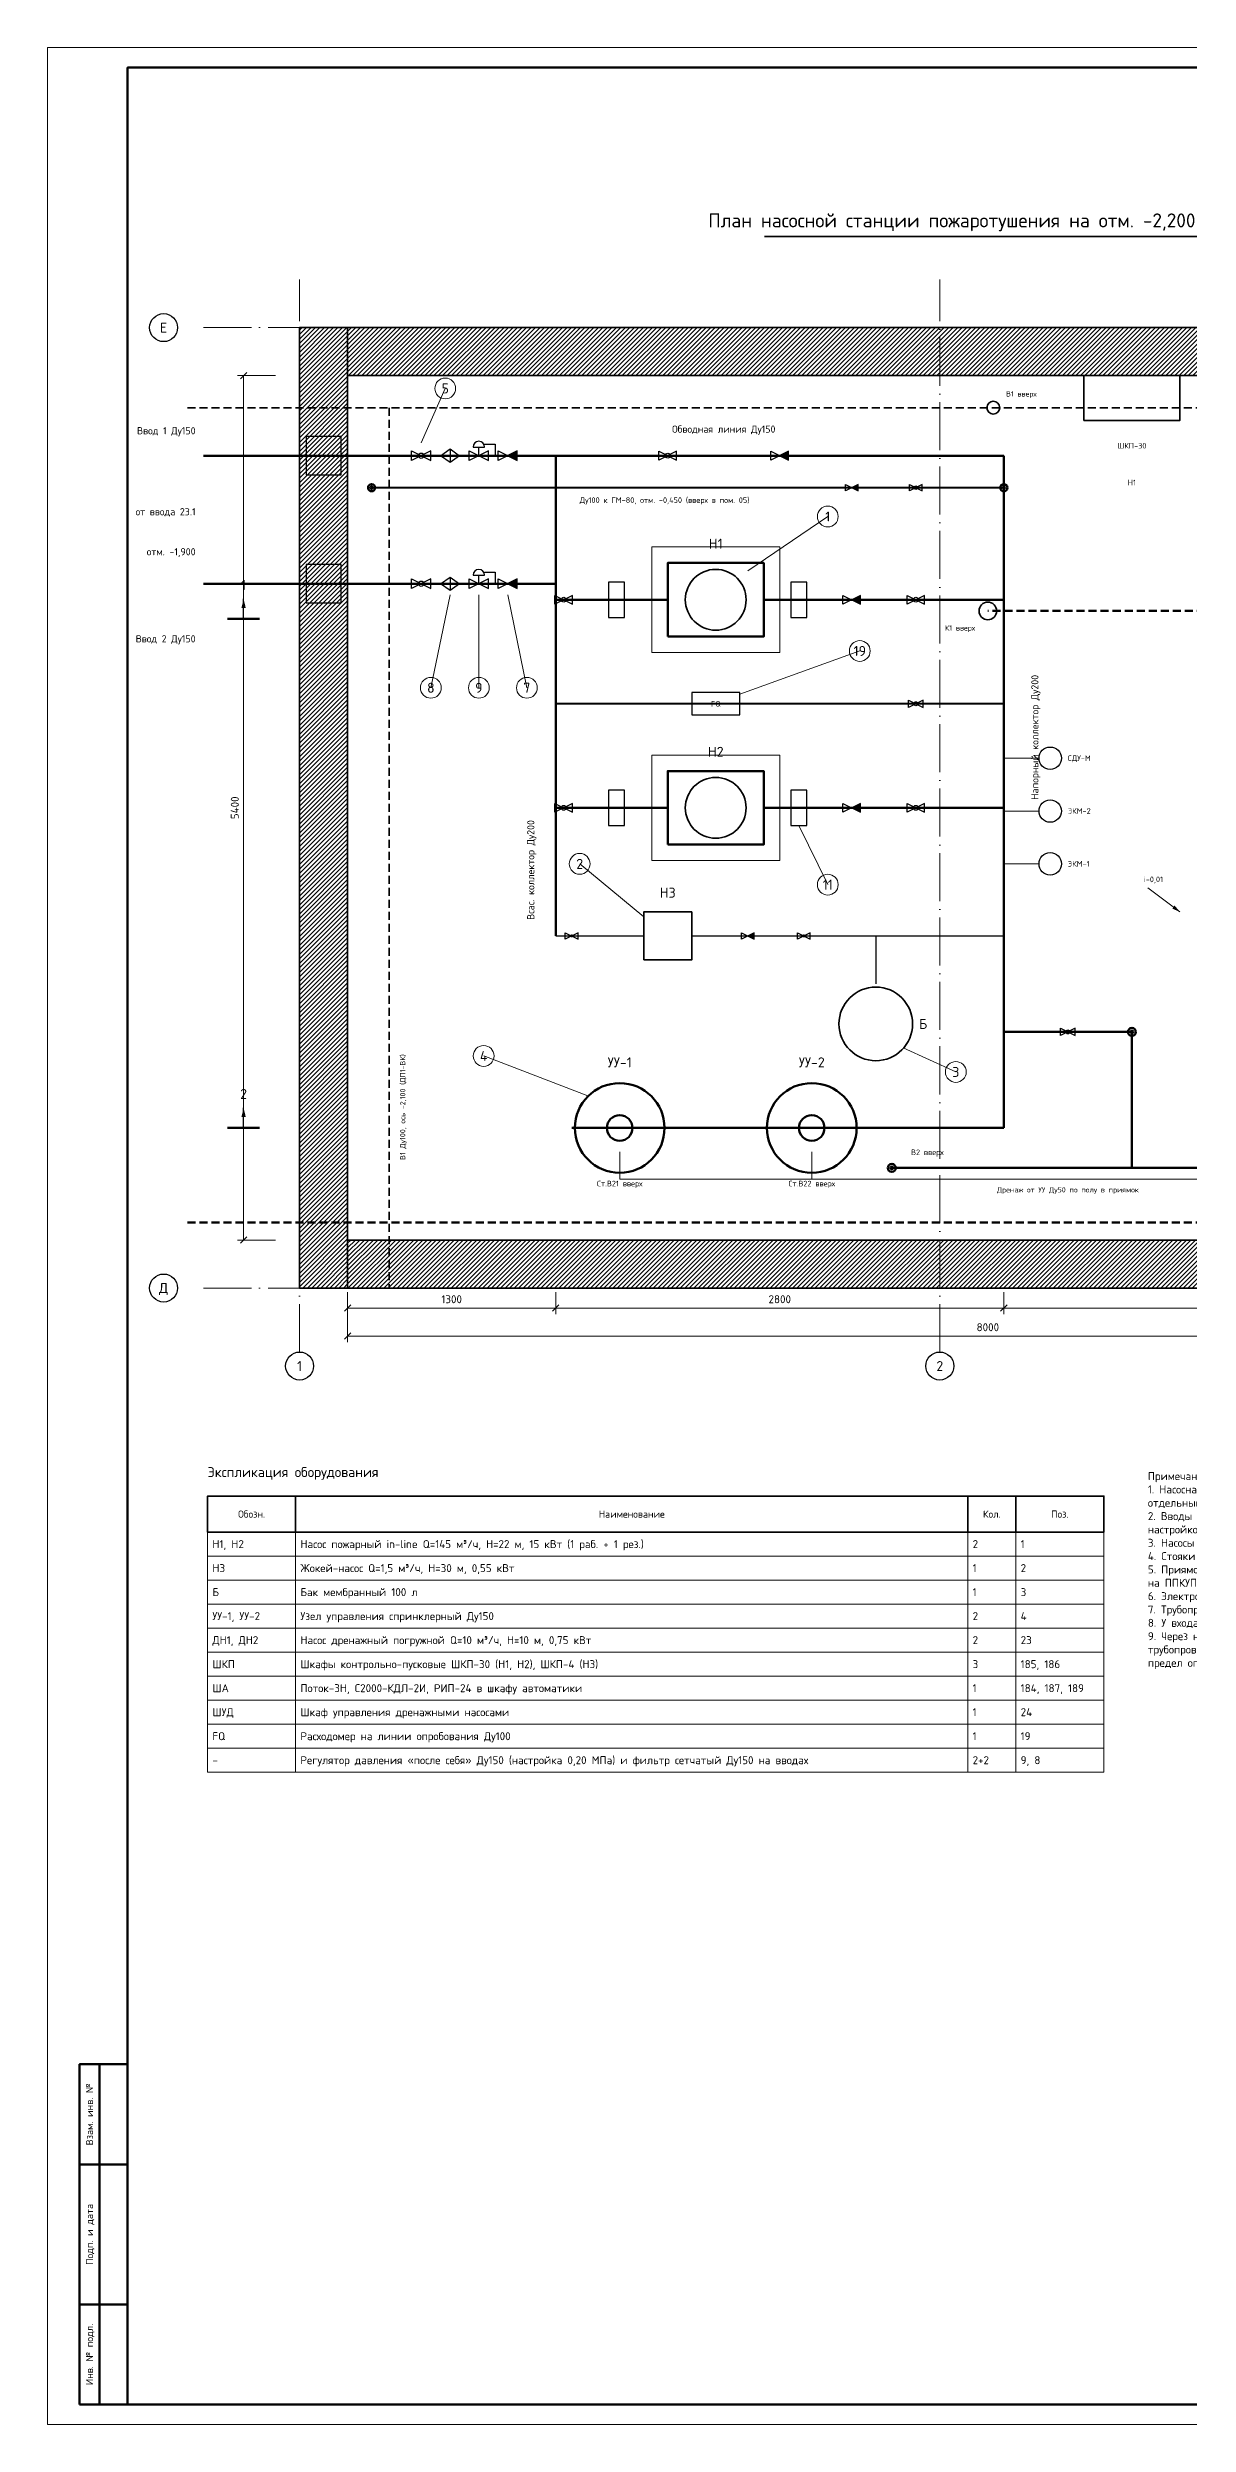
# Model space of a CAD drawing. Header units: millimetres. Extents: x 0 to 2118900, y -20000 to 84100.
# Drawn here: x 2700 to 2985, y -20000 to -19406 of the extents above; entities that cross this region are included whole.
import ezdxf
from ezdxf.enums import TextEntityAlignment as Align

# ---------------------------------------------------------------- set-up
doc = ezdxf.new("R2010")
doc.units = ezdxf.units.MM
for name, pattern in [('DASHED', [1.524, 1.27, -0.254]), ('ПТ_ШТРИХ', [6, 4, -2]), ('ПТ_ШТРИХПУНКТ', [16, 12, -2, 0, -2])]:
    doc.linetypes.add(name, pattern=pattern)
for name, color, linetype, lineweight in [('ПТ_арматура', 7, 'Continuous', 30), ('ПТ_В2', 3, 'Continuous', 50), ('ПТ_В21', 1, 'Continuous', 50), ('ПТ_В22', 6, 'Continuous', 50), ('ПТ_ввод', 5, 'Continuous', 60), ('ПТ_выноски', 7, 'Continuous', 13), ('ПТ_контур', 7, 'Continuous', 35), ('ПТ_оборудование', 7, 'Continuous', 35), ('ПТ_оси', 8, 'Continuous', 13), ('ПТ_размеры', 7, 'Continuous', 13), ('ПТ_рамка', 7, 'Continuous', 50), ('ПТ_рамка_тонк', 7, 'Continuous', 18), ('ПТ_смежные', 8, 'Continuous', 35), ('ПТ_текст', 7, 'Continuous', 18), ('ПТ_штриховка', 8, 'Continuous', 9)]:
    doc.layers.add(name, color=color, linetype=linetype, lineweight=lineweight)
doc.styles.add('ПТ', font='isocpeur.ttf')
doc.styles.add('ПТ_загл', font='isocpeur.ttf')

# ---------------------------------------------------------------- blocks, each defined once
blk = doc.blocks.new('V_BFLY')
blk.add_lwpolyline([(-2, -1), (-2, 1), (2, -1), (2, 1)], close=True)
blk.add_circle((0, 0), 0.55)
blk = doc.blocks.new('STRAINER')
at = {"linetype": 'DASHED'}
blk.add_line((0, 1.4), (0, -1.4), dxfattribs=at)
blk.add_lwpolyline([(-2, 0), (0, 1.4), (2, 0), (0, -1.4)], close=True)
blk = doc.blocks.new('V_PRV')
for p, q in [((-1.2, 1.8), (1.2, 1.8)), ((0, 0), (0, 1.8))]:
    blk.add_line(p, q)
blk.add_lwpolyline([(-2, -1), (-2, 1), (2, -1), (2, 1)], close=True)
blk.add_lwpolyline([(1.2, 2.4), (3.4, 2.4), (3.4, 0)])
blk.add_arc((0, 1.8), 1.2, 0, 180)
blk = doc.blocks.new('V_CHECK')
h = blk.add_hatch(color=7)
h.dxf.hatch_style = 1
h.paths.add_polyline_path([(0, 0), (2, 1), (2, -1)])
blk.add_lwpolyline([(-2, -1), (-2, 1), (2, -1), (2, 1)], close=True)
blk = doc.blocks.new('V_BALL')
h = blk.add_hatch(color=7)
h.dxf.hatch_style = 1
h.paths.add_polyline_path([(0.5, 0, 1), (-0.5, 0, 1)])
blk.add_lwpolyline([(-2, -1), (-2, 1), (2, -1), (2, 1)], close=True)
blk = doc.blocks.new('RISER')
for radius in [1, 0.35]:
    blk.add_circle((0, 0), radius)
blk = doc.blocks.new('ARROW')
h = blk.add_hatch(color=7)
h.dxf.hatch_style = 1
h.paths.add_polyline_path([(0, 0), (-2.5, 0.6), (-2.5, -0.6)])

msp = doc.modelspace()

# ---------------------------------------------------------------- hatches: boundary and pattern name
at = {"layer": 'ПТ_штриховка'}
h = msp.add_hatch(dxfattribs=at)
h.set_pattern_fill('ANSI31', color=8, scale=0.25)
h.paths.add_polyline_path([(2763, -19716), (2775, -19716), (2775, -19476), (2763, -19476)])
h = msp.add_hatch(dxfattribs=at)
h.set_pattern_fill('ANSI31', color=8, scale=0.25)
h.paths.add_polyline_path([(2775, -19488), (3123.8, -19488), (3123.8, -19476), (2775, -19476)])
h = msp.add_hatch(dxfattribs=at)
h.set_pattern_fill('ANSI31', color=8, scale=0.25)
h.paths.add_polyline_path([(2775, -19716), (3123.8, -19716), (3123.8, -19704), (2775, -19704)])

# ---------------------------------------------------------------- linework, layer by layer
at = {"layer": 'ПТ_арматура', "lineweight": 25}
for points in [[(2840.2, -19548.4), (2844.2, -19548.4), (2844.2, -19539.6), (2840.2, -19539.6)], [(2885.8, -19548.4), (2889.8, -19548.4), (2889.8, -19539.6), (2885.8, -19539.6)], [(2861, -19572.8), (2873, -19572.8), (2873, -19567.2), (2861, -19567.2)], [(2840.2, -19600.4), (2844.2, -19600.4), (2844.2, -19591.6), (2840.2, -19591.6)], [(2885.8, -19600.4), (2889.8, -19600.4), (2889.8, -19591.6), (2885.8, -19591.6)]]:
    msp.add_lwpolyline(points, close=True, dxfattribs=at)
for centre in [(2950.6, -19583.6), (2950.6, -19596.8), (2950.6, -19610)]:
    msp.add_circle(centre, 2.8, dxfattribs=at)
at = {"layer": 'ПТ_В2', "lineweight": 90}
for points in [[(2827, -19628), (2827, -19508)], [(2939, -19676), (2939, -19508)]]:
    msp.add_lwpolyline(points, dxfattribs=at)
at = {"layer": 'ПТ_В2', "lineweight": 60}
for points in [[(2827, -19508), (2939, -19508)], [(2827, -19544), (2855, -19544)], [(2879, -19544), (2939, -19544)], [(2827, -19596), (2855, -19596)], [(2879, -19596), (2939, -19596)]]:
    msp.add_lwpolyline(points, dxfattribs=at)
at = {"layer": 'ПТ_В2', "lineweight": 40}
for points in [[(2939, -19516), (2781, -19516)], [(2939, -19570), (2827, -19570)]]:
    msp.add_lwpolyline(points, dxfattribs=at)
at = {"layer": 'ПТ_В2', "lineweight": 18}
for points in [[(2939, -19583.6), (2947.8, -19583.6)], [(2939, -19596.8), (2947.8, -19596.8)], [(2939, -19610), (2947.8, -19610)], [(2843, -19688.8), (3003, -19688.8), (3003, -19660), (3015, -19660)], [(2843, -19682), (2843, -19688.8)], [(2891, -19682), (2891, -19688.8)]]:
    msp.add_lwpolyline(points, dxfattribs=at)
at = {"layer": 'ПТ_В2', "lineweight": 30}
for points in [[(2827, -19628), (2849, -19628)], [(2861, -19628), (2939, -19628)]]:
    msp.add_lwpolyline(points, dxfattribs=at)
at = {"layer": 'ПТ_В2', "lineweight": 25}
msp.add_lwpolyline([(2907, -19628), (2907, -19640)], dxfattribs=at)
at = {"layer": 'ПТ_В2', "lineweight": 50}
for points in [[(2939, -19652), (2971, -19652)], [(2971, -19652), (2971, -19686)], [(2911, -19686), (3135.8, -19686)]]:
    msp.add_lwpolyline(points, dxfattribs=at)
at = {"layer": 'ПТ_В2', "lineweight": 70}
msp.add_lwpolyline([(2939, -19676), (2831, -19676)], dxfattribs=at)
at = {"layer": 'ПТ_В21', "lineweight": 50}
msp.add_circle((2843, -19676), 3.2, dxfattribs=at)
at = {"layer": 'ПТ_В22', "lineweight": 50}
msp.add_circle((2891, -19676), 3.2, dxfattribs=at)
at = {"layer": 'ПТ_ввод', "lineweight": 70}
for points in [[(2739, -19508), (2827, -19508)], [(2739, -19540), (2827, -19540)]]:
    msp.add_lwpolyline(points, dxfattribs=at)
at = {"layer": 'ПТ_выноски'}
for p, q in [((2793.4, -19504.8), (2799.4, -19491.2)), ((2875, -19536.8), (2895, -19523.2)), ((2800.6, -19542.8), (2795.8, -19566)), ((2807.8, -19542.8), (2807.8, -19566)), ((2815, -19542.8), (2819.8, -19566)), ((2873, -19567.6), (2903, -19556.8)), ((2887.8, -19600.4), (2895, -19615.2)), ((2849, -19623.2), (2833, -19610)), ((2835, -19668), (2809, -19658)), ((2913.8, -19656), (2927, -19662))]:
    msp.add_line(p, q, dxfattribs=at)
for centre in [(2799.4, -19491.2), (2895, -19523.2), (2903, -19556.8), (2795.8, -19566), (2807.8, -19566), (2819.8, -19566), (2833, -19610), (2895, -19615.2), (2809, -19658), (2927, -19662)]:
    msp.add_circle(centre, 2.6, dxfattribs=at)
at = {"layer": 'ПТ_контур', "lineweight": 35}
msp.add_line((2879.18, -19453.2), (2990.82, -19453.2), dxfattribs=at)
at = {"layer": 'ПТ_контур', "lineweight": 70}
for p, q in [((2745, -19548.8), (2753, -19548.8)), ((2745, -19676), (2753, -19676))]:
    msp.add_line(p, q, dxfattribs=at)
at = {"layer": 'ПТ_контур', "lineweight": 35}
for points in [[(2763, -19716), (2775, -19716), (2775, -19476), (2763, -19476)], [(2775, -19488), (3123.8, -19488), (3123.8, -19476), (2775, -19476)], [(2775, -19716), (3123.8, -19716), (3123.8, -19704), (2775, -19704)]]:
    msp.add_lwpolyline(points, close=True, dxfattribs=at)
at = {"layer": 'ПТ_контур', "lineweight": 25}
for points in [[(2764.6, -19512.8), (2773.4, -19512.8), (2773.4, -19503.2), (2764.6, -19503.2)], [(2764.6, -19544.8), (2773.4, -19544.8), (2773.4, -19535.2), (2764.6, -19535.2)]]:
    msp.add_lwpolyline(points, close=True, dxfattribs=at)
at = {"layer": 'ПТ_контур', "lineweight": 18}
for points in [[(2851, -19557.2), (2883, -19557.2), (2883, -19530.8), (2851, -19530.8)], [(2851, -19609.2), (2883, -19609.2), (2883, -19582.8), (2851, -19582.8)]]:
    msp.add_lwpolyline(points, close=True, dxfattribs=at)
at = {"layer": 'ПТ_контур', "lineweight": 25}
for centre in [(2729, -19476), (2729, -19716), (2763, -19735.5), (2923, -19735.5)]:
    msp.add_circle(centre, 3.5, dxfattribs=at)
at = {"layer": 'ПТ_оборудование', "lineweight": 35}
for points in [[(2959, -19499.2), (2983, -19499.2), (2983, -19488), (2959, -19488)], [(2849, -19634), (2861, -19634), (2861, -19622), (2849, -19622)]]:
    msp.add_lwpolyline(points, close=True, dxfattribs=at)
at = {"layer": 'ПТ_оборудование', "lineweight": 50}
for points in [[(2855, -19553.2), (2879, -19553.2), (2879, -19534.8), (2855, -19534.8)], [(2855, -19605.2), (2879, -19605.2), (2879, -19586.8), (2855, -19586.8)]]:
    msp.add_lwpolyline(points, close=True, dxfattribs=at)
at = {"layer": 'ПТ_оборудование', "lineweight": 35}
for centre, radius in [((2867, -19544), 7.6), ((2867, -19596), 7.6), ((2907, -19650), 9.2)]:
    msp.add_circle(centre, radius, dxfattribs=at)
at = {"layer": 'ПТ_оборудование', "lineweight": 50}
for centre in [(2843, -19676), (2891, -19676)]:
    msp.add_circle(centre, 11.2, dxfattribs=at)
at = {"layer": 'ПТ_оси', "linetype": 'ПТ_ШТРИХПУНКТ', "lineweight": 13}
for p, q in [((2763, -19732), (2763, -19464)), ((2923, -19732), (2923, -19464)), ((2739, -19476), (3135.8, -19476)), ((2739, -19716), (3135.8, -19716))]:
    msp.add_line(p, q, dxfattribs=at)
at = {"layer": 'ПТ_размеры'}
for p, q in [((2757, -19488), (2747.5, -19488)), ((2749, -19704), (2749, -19488)), ((2757, -19704), (2747.5, -19704)), ((2775, -19717), (2775, -19722.5)), ((2827, -19717), (2827, -19722.5)), ((2827, -19717), (2827, -19722.5)), ((2939, -19717), (2939, -19722.5)), ((2939, -19717), (2939, -19722.5)), ((2775, -19721), (2827, -19721)), ((2775, -19721), (2775, -19729.5)), ((2827, -19721), (2939, -19721)), ((2939, -19721), (3095, -19721)), ((2775, -19728), (3095, -19728))]:
    msp.add_line(p, q, dxfattribs=at)
at = {"layer": 'ПТ_размеры', "lineweight": 25}
for p, q in [((2748.2, -19488.8), (2749.8, -19487.2)), ((2748.2, -19704.8), (2749.8, -19703.2)), ((2774.2, -19721.8), (2775.8, -19720.2)), ((2826.2, -19721.8), (2827.8, -19720.2)), ((2826.2, -19721.8), (2827.8, -19720.2)), ((2938.2, -19721.8), (2939.8, -19720.2)), ((2938.2, -19721.8), (2939.8, -19720.2)), ((2774.2, -19728.8), (2775.8, -19727.2))]:
    msp.add_line(p, q, dxfattribs=at)
at = {"layer": 'ПТ_рамка', "lineweight": 50}
for p, q in [((2713, -19935), (2713, -19910)), ((2713, -19970), (2713, -19935)), ((2713, -19995), (2713, -19970))]:
    msp.add_line(p, q, dxfattribs=at)
at = {"layer": 'ПТ_рамка', "lineweight": 70}
msp.add_lwpolyline([(2720, -19995), (3536, -19995), (3536, -19411), (2720, -19411)], close=True, dxfattribs=at)
at = {"layer": 'ПТ_рамка', "lineweight": 50}
for points in [[(2708, -19935), (2720, -19935), (2720, -19910), (2708, -19910)], [(2708, -19970), (2720, -19970), (2720, -19935), (2708, -19935)], [(2708, -19995), (2720, -19995), (2720, -19970), (2708, -19970)]]:
    msp.add_lwpolyline(points, close=True, dxfattribs=at)
at = {"layer": 'ПТ_рамка_тонк', "lineweight": 35}
for p, q in [((2740, -19768), (2740, -19777)), ((2762, -19768), (2762, -19777)), ((2930, -19768), (2930, -19777)), ((2942, -19768), (2942, -19777)), ((2964, -19768), (2964, -19777))]:
    msp.add_line(p, q, dxfattribs=at)
at = {"layer": 'ПТ_рамка_тонк'}
for p, q in [((2740, -19777), (2740, -19783)), ((2762, -19777), (2762, -19783)), ((2930, -19777), (2930, -19783)), ((2942, -19777), (2942, -19783)), ((2964, -19777), (2964, -19783)), ((2740, -19783), (2964, -19783)), ((2740, -19783), (2740, -19789)), ((2762, -19783), (2762, -19789)), ((2930, -19783), (2930, -19789)), ((2942, -19783), (2942, -19789)), ((2964, -19783), (2964, -19789)), ((2740, -19789), (2964, -19789)), ((2740, -19789), (2740, -19795)), ((2762, -19789), (2762, -19795)), ((2930, -19789), (2930, -19795)), ((2942, -19789), (2942, -19795)), ((2964, -19789), (2964, -19795)), ((2740, -19795), (2964, -19795)), ((2740, -19795), (2740, -19801)), ((2762, -19795), (2762, -19801)), ((2930, -19795), (2930, -19801)), ((2942, -19795), (2942, -19801)), ((2964, -19795), (2964, -19801)), ((2740, -19801), (2964, -19801)), ((2740, -19801), (2740, -19807)), ((2762, -19801), (2762, -19807)), ((2930, -19801), (2930, -19807)), ((2942, -19801), (2942, -19807)), ((2964, -19801), (2964, -19807)), ((2740, -19807), (2964, -19807)), ((2740, -19807), (2740, -19813)), ((2762, -19807), (2762, -19813)), ((2930, -19807), (2930, -19813)), ((2942, -19807), (2942, -19813)), ((2964, -19807), (2964, -19813)), ((2740, -19813), (2964, -19813)), ((2740, -19813), (2740, -19819)), ((2762, -19813), (2762, -19819)), ((2930, -19813), (2930, -19819)), ((2942, -19813), (2942, -19819)), ((2964, -19813), (2964, -19819)), ((2740, -19819), (2964, -19819)), ((2740, -19819), (2740, -19825)), ((2762, -19819), (2762, -19825)), ((2930, -19819), (2930, -19825)), ((2942, -19819), (2942, -19825)), ((2964, -19819), (2964, -19825)), ((2740, -19825), (2964, -19825)), ((2740, -19825), (2740, -19831)), ((2762, -19825), (2762, -19831)), ((2930, -19825), (2930, -19831)), ((2942, -19825), (2942, -19831)), ((2964, -19825), (2964, -19831)), ((2740, -19831), (2964, -19831)), ((2740, -19831), (2740, -19837)), ((2762, -19831), (2762, -19837)), ((2930, -19831), (2930, -19837)), ((2942, -19831), (2942, -19837)), ((2964, -19831), (2964, -19837)), ((2740, -19837), (2964, -19837))]:
    msp.add_line(p, q, dxfattribs=at)
at = {"layer": 'ПТ_рамка_тонк', "lineweight": 13}
msp.add_lwpolyline([(2700, -20000), (3541, -20000), (3541, -19406), (2700, -19406)], close=True, dxfattribs=at)
at = {"layer": 'ПТ_рамка_тонк', "lineweight": 35}
msp.add_lwpolyline([(2740, -19777), (2964, -19777), (2964, -19768), (2740, -19768)], close=True, dxfattribs=at)
at = {"layer": 'ПТ_смежные', "linetype": 'ПТ_ШТРИХ', "lineweight": 35, "ltscale": 0.5}
for points in [[(2735, -19496), (3151.8, -19496)], [(2785.4, -19496), (2785.4, -19716)]]:
    msp.add_lwpolyline(points, dxfattribs=at)
at = {"layer": 'ПТ_смежные', "linetype": 'ПТ_ШТРИХ', "lineweight": 50, "ltscale": 0.5}
for points in [[(3082.2, -19699.6), (3082.2, -19546.8), (2935, -19546.8)], [(2735, -19699.6), (3151.8, -19699.6)]]:
    msp.add_lwpolyline(points, dxfattribs=at)
at = {"layer": 'ПТ_смежные', "lineweight": 35}
for centre, radius in [((2936.36, -19496), 1.6), ((2935, -19546.8), 2.2)]:
    msp.add_circle(centre, radius, dxfattribs=at)
at = {"layer": 'ПТ_текст', "lineweight": 25}
for p, q in [((2749, -19548.8), (2749, -19543.8)), ((2749, -19676), (2749, -19671))]:
    msp.add_line(p, q, dxfattribs=at)
at = {"layer": 'ПТ_текст', "lineweight": 18}
msp.add_line((2975, -19616), (2983, -19622), dxfattribs=at)

# ---------------------------------------------------------------- block references
at = {"layer": 'ПТ_арматура'}
for name, p, xscale, yscale in [('V_BFLY', (2793.4, -19508), 1.2, 1.2), ('STRAINER', (2800.6, -19508), 1.2, 1.2), ('V_PRV', (2807.8, -19508), 1.2, 1.2), ('V_CHECK', (2815, -19508), 1.2, 1.2), ('V_BFLY', (2855, -19508), 1.1, 1.1), ('V_CHECK', (2883, -19508), 1.1, 1.1), ('V_CHECK', (2901, -19516), 0.8, 0.8), ('V_BFLY', (2917, -19516), 0.8, 0.8), ('V_PRV', (2807.8, -19540), 1.2, 1.2), ('V_BFLY', (2793.4, -19540), 1.2, 1.2), ('STRAINER', (2800.6, -19540), 1.2, 1.2), ('V_CHECK', (2815, -19540), 1.2, 1.2), ('V_BFLY', (2829, -19544), 1.1, 1.1), ('V_CHECK', (2901, -19544), 1.1, 1.1), ('V_BFLY', (2917, -19544), 1.1, 1.1), ('V_BFLY', (2917, -19570), 0.9, 0.9), ('V_BFLY', (2829, -19596), 1.1, 1.1), ('V_CHECK', (2901, -19596), 1.1, 1.1), ('V_BFLY', (2917, -19596), 1.1, 1.1), ('V_BALL', (2831, -19628), 0.8, 0.8), ('V_CHECK', (2875, -19628), 0.8, 0.8), ('V_BALL', (2889, -19628), 0.8, 0.8), ('V_BFLY', (2955, -19652), 0.9, 0.9)]:
    msp.add_blockref(name, p, dxfattribs=dict(at, xscale=xscale, yscale=yscale))
at = {"layer": 'ПТ_В2', "xscale": 0.9, "yscale": 0.9}
for p in [(2781, -19516), (2939, -19516)]:
    msp.add_blockref('RISER', p, dxfattribs=at)
at = {"layer": 'ПТ_В2'}
for p in [(2971, -19652), (2911, -19686)]:
    msp.add_blockref('RISER', p, dxfattribs=at)
at = {"layer": 'ПТ_текст'}
for p, xscale, yscale, rotation in [((2749, -19543.8), 0.9, 0.9, 90), ((2983, -19622), 0.8, 0.8, -36.86989764584402), ((2749, -19671), 0.9, 0.9, 90)]:
    msp.add_blockref('ARROW', p, dxfattribs=dict(at, xscale=xscale, yscale=yscale, rotation=rotation))

# ---------------------------------------------------------------- texts
for s, height, style, p in [('План насосной станции пожаротушения на отм. -2,200  М 1:25', 3.5, 'ПТ_загл', (2935, -19452)), ('Обводная линия Ду150', 1.8, 'ПТ', (2869, -19502.8)), ('Н1', 2.5, 'ПТ_загл', (2867, -19532)), ('1', 2.5, 'ПТ', (2749, -19542.3)), ('Н2', 2.5, 'ПТ_загл', (2867, -19584)), ('Н3', 2.5, 'ПТ_загл', (2855, -19619.2)), ('УУ-1', 2.5, 'ПТ_загл', (2843, -19661.6)), ('УУ-2', 2.5, 'ПТ_загл', (2891, -19661.6)), ('2', 2.5, 'ПТ', (2749, -19669.5)), ('1300', 2, 'ПТ', (2801, -19720.4)), ('2800', 2, 'ПТ', (2883, -19720.4)), ('8000', 2, 'ПТ', (2935, -19727.4))]:
    msp.add_text(s, height=height, dxfattribs=dict(at, style=style)).set_placement(p, align=Align.BOTTOM_CENTER)
at = {"layer": 'ПТ_текст', "style": 'ПТ'}
for s, height, p in [('Е', 2.5, (2729, -19476)), ('5', 2.5, (2799.4, -19491.2)), ('1', 2.5, (2895, -19523.2)), ('19', 2.5, (2903, -19556.8)), ('8', 2.5, (2795.8, -19566)), ('9', 2.5, (2807.8, -19566)), ('7', 2.5, (2819.8, -19566)), ('FQ', 1.4, (2867, -19570)), ('2', 2.5, (2833, -19610)), ('11', 2.5, (2895, -19615.2)), ('4', 2.5, (2809, -19658)), ('3', 2.5, (2927, -19662)), ('Д', 2.5, (2729, -19716)), ('1', 2.5, (2763, -19735.5)), ('2', 2.5, (2923, -19735.5))]:
    msp.add_text(s, height=height, dxfattribs=at).set_placement(p, align=Align.MIDDLE_CENTER)
at = {"layer": 'ПТ_текст'}
for s, height, style, p in [('В1 вверх', 1.3, 'ПТ', (2939.56, -19493.6)), ('i=0,01', 1.4, 'ПТ', (2974, -19615)), ('В2 вверх', 1.4, 'ПТ', (2915.8, -19683.2)), ('Экспликация оборудования', 2.5, 'ПТ_загл', (2740, -19764))]:
    msp.add_text(s, height=height, dxfattribs=dict(at, style=style)).set_placement(p, align=Align.BOTTOM_LEFT)
at = {"layer": 'ПТ_текст', "style": 'ПТ'}
for s, p in [('Ввод 1 Ду150', (2737, -19503.2)), ('Ввод 2 Ду150', (2737, -19555.2))]:
    msp.add_text(s, height=1.8, dxfattribs=at).set_placement(p, align=Align.BOTTOM_RIGHT)
for s, height, p in [('ШКП-30', 1.4, (2971, -19504.8)), ('Н1', 1.4, (2971, -19514)), ('Ст.В21 вверх', 1.4, (2843, -19689.2)), ('Ст.В22 вверх', 1.4, (2891, -19689.2)), ('Дренаж от УУ Ду50 по полу в приямок', 1.3, (2955, -19690.8))]:
    msp.add_text(s, height=height, dxfattribs=at).set_placement(p, align=Align.TOP_CENTER)
msp.add_text('Ду100 к ГМ-80, отм. -0,450 (вверх в пом. 05)', height=1.4, dxfattribs=at).set_placement((2833, -19518.4), align=Align.TOP_LEFT)
for s, p in [('от ввода 23.1', (2737, -19522)), ('отм. -1,900', (2737, -19532))]:
    msp.add_text(s, height=1.8, dxfattribs=at).set_placement(p, align=Align.MIDDLE_RIGHT)
msp.add_text('К1 вверх', height=1.3, dxfattribs=at).set_placement((2931.8, -19550.4), align=Align.TOP_RIGHT)
for s, height, p in [('Напорный коллектор Ду200', 1.8, (2948.2, -19594)), ('Всас. коллектор Ду200', 1.8, (2822.2, -19624)), ('В1 Ду100, ось -2,100 (ДП1-ВК)', 1.3, (2789.8, -19684))]:
    msp.add_text(s, height=height, rotation=90, dxfattribs=at).set_placement(p, align=Align.BOTTOM_LEFT)
at = {"layer": 'ПТ_текст'}
for s, height, style, p in [('СДУ-М', 1.4, 'ПТ', (2955, -19583.6)), ('ЭКМ-2', 1.4, 'ПТ', (2955, -19596.8)), ('ЭКМ-1', 1.4, 'ПТ', (2955, -19610)), ('Б', 2.5, 'ПТ_загл', (2917.8, -19650)), ('Н1, Н2', 2, 'ПТ', (2741.2, -19780)), ('Насос пожарный in-line Q=145 м³/ч, H=22 м, 15 кВт (1 раб. + 1 рез.)', 2, 'ПТ', (2763.2, -19780)), ('2', 2, 'ПТ', (2931.2, -19780)), ('1', 2, 'ПТ', (2943.2, -19780)), ('Н3', 2, 'ПТ', (2741.2, -19786)), ('Жокей-насос Q=1,5 м³/ч, H=30 м, 0,55 кВт', 2, 'ПТ', (2763.2, -19786)), ('1', 2, 'ПТ', (2931.2, -19786)), ('2', 2, 'ПТ', (2943.2, -19786)), ('Б', 2, 'ПТ', (2741.2, -19792)), ('Бак мембранный 100 л', 2, 'ПТ', (2763.2, -19792)), ('1', 2, 'ПТ', (2931.2, -19792)), ('3', 2, 'ПТ', (2943.2, -19792)), ('УУ-1, УУ-2', 2, 'ПТ', (2741.2, -19798)), ('Узел управления спринклерный Ду150', 2, 'ПТ', (2763.2, -19798)), ('2', 2, 'ПТ', (2931.2, -19798)), ('4', 2, 'ПТ', (2943.2, -19798)), ('ДН1, ДН2', 2, 'ПТ', (2741.2, -19804)), ('Насос дренажный погружной Q=10 м³/ч, H=10 м, 0,75 кВт', 2, 'ПТ', (2763.2, -19804)), ('2', 2, 'ПТ', (2931.2, -19804)), ('23', 2, 'ПТ', (2943.2, -19804)), ('ШКП', 2, 'ПТ', (2741.2, -19810)), ('Шкафы контрольно-пусковые ШКП-30 (Н1, Н2), ШКП-4 (Н3)', 2, 'ПТ', (2763.2, -19810)), ('3', 2, 'ПТ', (2931.2, -19810)), ('185, 186', 2, 'ПТ', (2943.2, -19810)), ('ША', 2, 'ПТ', (2741.2, -19816)), ('Поток-3Н, С2000-КДЛ-2И, РИП-24 в шкафу автоматики', 2, 'ПТ', (2763.2, -19816)), ('1', 2, 'ПТ', (2931.2, -19816)), ('184, 187, 189', 2, 'ПТ', (2943.2, -19816)), ('ШУД', 2, 'ПТ', (2741.2, -19822)), ('Шкаф управления дренажными насосами', 2, 'ПТ', (2763.2, -19822)), ('1', 2, 'ПТ', (2931.2, -19822)), ('24', 2, 'ПТ', (2943.2, -19822)), ('FQ', 2, 'ПТ', (2741.2, -19828)), ('Расходомер на линии опробования Ду100', 2, 'ПТ', (2763.2, -19828)), ('1', 2, 'ПТ', (2931.2, -19828)), ('19', 2, 'ПТ', (2943.2, -19828)), ('Регулятор давления «после себя» Ду150 (настройка 0,20 МПа) и фильтр сетчатый Ду150 на вводах', 2, 'ПТ', (2763.2, -19834)), ('2+2', 2, 'ПТ', (2931.2, -19834)), ('9, 8', 2, 'ПТ', (2943.2, -19834)), ('-', 2, 'ПТ', (2741.2, -19834))]:
    msp.add_text(s, height=height, dxfattribs=dict(at, style=style)).set_placement(p, align=Align.MIDDLE_LEFT)
at = {"layer": 'ПТ_текст', "style": 'ПТ'}
msp.add_text('5400', height=2, rotation=90, dxfattribs=at).set_placement((2748.4, -19596), align=Align.BOTTOM_CENTER)
for s, p in [('Взам. инв. №', (2710.5, -19922.5)), ('Подп. и дата', (2710.5, -19952.5)), ('Инв. № подл.', (2710.5, -19982.5))]:
    msp.add_text(s, height=1.8, rotation=90, dxfattribs=at).set_placement(p, align=Align.MIDDLE_CENTER)
for s, insert, char_height, width, attachment_point in [('Примечания \\P1. Насосная станция размещена в западном конце технического коридора 1 (оси 1-3/Д-Е), у места ввода водопровода. Помещение отделяется от коридора противопожарной перегородкой 1-го типа с дверью EI 30 (задание АР). Выход - по коридору 1 к лестнице у оси 9, отдельный выход не требуется (решения заказчика от 10.10.2026 и 12.10.2026). Температура воздуха - не ниже +5 °С. \\P2. Вводы 2хДу150 - от ввода 23.1 на границе здания (ТУ от 08.10.2026, расход 41 л/с согласован заказчиком 10.10.2026). Давление в точке подключения - от 0,20 до 0,60 МПа, поэтому на каждом вводе установлены фильтр сетчатый и регулятор давления «после себя» с настройкой 0,20 МПа. Граница проектирования ПТ - наружная грань стены подвала. Отметки, материал труб и привязку вводов согласовать с разделом НВК. \\P3. Насосы - на бетонных основаниях h=150 мм с виброизоляторами, присоединение - через виброкомпенсаторы. \\P4. Стояки Ст.В21 и Ст.В22 проходят в пом. 05 1 этажа, затворы после УУ - в пом. 05 на отм. +1,000. Перемычка кольца ВПВ и линия к патрубкам ГМ-80 - также через пом. 05. \\P5. Приямок 1000х1000 глубиной 800 мм (в стороне от отвода К1) и основания под насосы - по заданию КР; пол насосной - с уклоном 0,01 к приямку. Дренажные насосы ДН1, ДН2 работают поочерёдно, резервный включается по второму поплавку, сигнал «Аварийный уровень» - на ППКУП «Сириус». Напорная линия насосов - до точки подключения Ду50 на отм. -1,200 с краном у отвода К1; отвод воды - раздел ВК по заданию (до 10 м³/ч, при аварийном уровне - до 20 м³/ч). Секции АУПТ опорожнять с расходом не более 10 м³/ч. \\P6. Электроприёмники насосной - I категория надёжности, питание от панели ППУ (раздел ЭМ). Рабочее и аварийное освещение, телефонная связь с помещением дежурного персонала - по смежным разделам. \\P7. Трубопроводы обвязки - сталь электросварная ГОСТ 10704-91, соединения сварные и фланцевые PN16. Балки перекрытия подвала (20К2, низ -0,248) обходить снизу. \\P8. У входа в насосную - световое табло «Насосная станция пожаротушения» (раздел СПС/ЭО). \\P9. Через насосную проходят трубопроводы раздела ВК (показаны по ОПР-01/24/2024-ДП1-ВК): К1 - магистраль вдоль стены по оси Д, отвод у перегородки и ветка под перекрытием к стояку на 1 этаж; В1 - ввод у оси 1, трубопровод Ду100 вдоль стены по оси 1 и два трубопровода вдоль стены по оси Е. Арматура вводов ПТ - за трубопроводом В1, шкафы управления - над ним, линия к ГМ-80 - в стороне от стояка В1, приямок - в стороне от К1. Проходы К1 и В1 через перегородку насосной и перекрытие - с заделкой, обеспечивающей предел огнестойкости не ниже EI 45, трубы ПВХ - с противопожарными муфтами (задание ВК).', (2975, -19762), 2, 360, 1), ('Обозн.', (2751, -19772.5), 1.8, 20.5, 5), ('Наименование', (2846, -19772.5), 1.8, 166.5, 5), ('Кол.', (2936, -19772.5), 1.8, 10.5, 5), ('Поз.', (2953, -19772.5), 1.8, 20.5, 5)]:
    msp.add_mtext(s, dxfattribs=dict(at, insert=insert, char_height=char_height, width=width, attachment_point=attachment_point))

doc.saveas('drawing.dxf')
